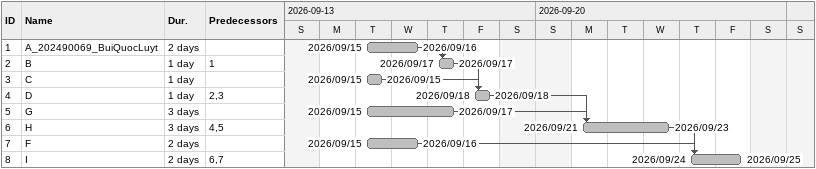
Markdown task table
| ID | Task | Duration | Start | Finish | Predecessors |
|---|---|---|---|---|---|
| 1 | A_202490069_BuiQuocLuyt | 2d | 2026-09-15 | 2026-09-16 |  |
| 2 | B | 1d | 2026-09-17 | 2026-09-17 | 1 |
| 3 | C | 1d | 2026-09-15 | 2026-09-15 |  |
| 4 | D | 1d | 2026-09-18 | 2026-09-18 | 2, 3 |
| 5 | G | 3d | 2026-09-15 | 2026-09-17 |  |
| 6 | H | 3d | 2026-09-21 | 2026-09-23 | 4, 5 |
| 7 | F | 2d | 2026-09-15 | 2026-09-16 |  |
| 8 | I | 2d | 2026-09-24 | 2026-09-25 | 6, 7 |
